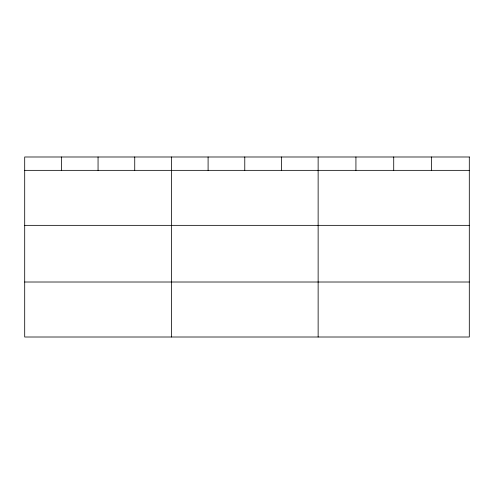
<?xml version="1.0" encoding="UTF-8"?>
<svg xmlns="http://www.w3.org/2000/svg" width="494" height="494" viewBox="0 0 494 494"><rect width="100%" height="100%" fill="white"/><g stroke="black" fill="none" stroke-linecap="round" stroke-linejoin="round"><path stroke-width="0.74" d="M24.7 170.35L469.3 170.35M24.7 225.35L469.3 225.35M24.7 282.012L469.3 282.012M431.509 156.993L431.509 170.35M393.718 156.993L393.718 170.35M355.927 156.993L355.927 170.35M318.136 156.993L318.136 337.007M281.457 156.993L281.457 170.35M244.777 156.993L244.777 170.35M208.098 156.993L208.098 170.35M171.418 156.993L171.418 337.007M134.739 156.993L134.739 170.35M98.059 156.993L98.059 170.35M61.38 156.993L61.38 170.35M469.3 156.993L24.7 156.993L24.7 337.007L469.3 337.007L469.3 156.993"/></g></svg>
